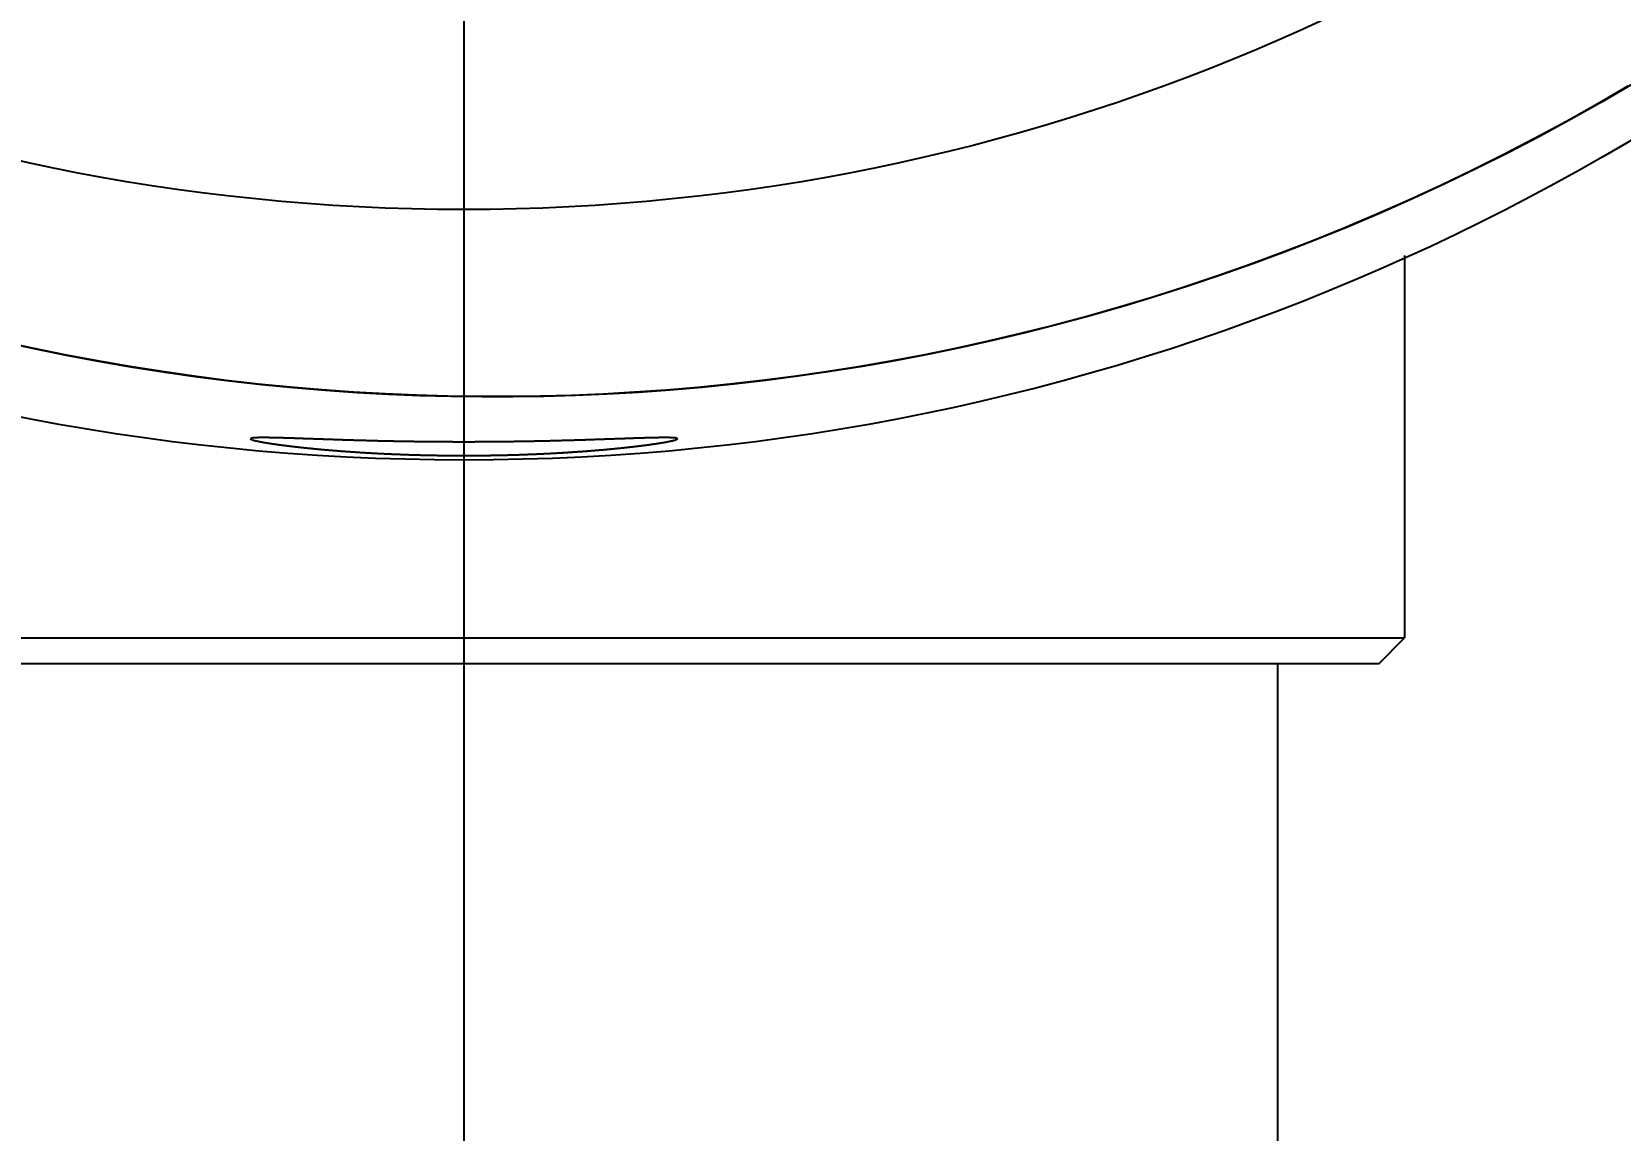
# Model space of a CAD drawing. Header units: millimetres. Extents: x 0 to 5600, y -67 to 2530.
# Drawn here: x 4137.49 to 4169.56, y 1518.8 to 1540.97 of the extents above; entities that cross this region are included whole.
import ezdxf
from ezdxf.lldxf.tags import DXFTag

# ---------------------------------------------------------------- set-up
doc = ezdxf.new("R2010")
doc.units = ezdxf.units.MM
for name, color, linetype in [('내부선 및 부속', 4, 'Continuous'), ('중심선', 1, 'DASHED'), ('치수선', 7, 'Continuous')]:
    doc.layers.add(name, color=color, linetype=linetype)
doc.styles.add('____', font='')
doc.styles.get('____').set_extended_font_data('굴림')
tags = doc.linetypes.add('DASHED', pattern=[25.72, 12.86, -12.86]).pattern_tags.tags
tags[6:7] = [DXFTag(74, 4), DXFTag(75, 0), DXFTag(340, '0'), DXFTag(46, 0.0), DXFTag(50, 0.0), DXFTag(44, 0.0), DXFTag(45, 0.0)]
tags[4:5] = [DXFTag(74, 4), DXFTag(75, 0), DXFTag(340, '0'), DXFTag(46, 0.0), DXFTag(50, 0.0), DXFTag(44, 0.0), DXFTag(45, 0.0)]
doc.dimstyles.new('MSADIM', dxfattribs={"dimtxt": 33, "dimasz": 17, "dimexe": 10, "dimexo": 7.5, "dimgap": 10, "dimtad": 0, "dimtih": 1, "dimtoh": 1, "dimdec": 0, "dimzin": 1, "dimdsep": 46, "dimtxsty": '____', "dimcen": 11.25, "dimadec": 0, "dimazin": 0, "dimtfac": 1, "dimtdec": 0, "dimtix": 1, "dimtmove": 0, "dimatfit": 3, "dimfxl": 1, "dimtolj": 1, "dimtzin": 1, "dimarcsym": 0})

# ---------------------------------------------------------------- blocks, each defined once
blk = doc.blocks.new('*D6')
at = {"layer": '치수선', "color": 0, "linetype": 'Continuous', "lineweight": -2, "transparency": 16777216}
for p, q in [((4756.213, 1571.022), (4756.213, 1227.915)), ((4056.213, 1376.022), (4056.213, 1227.915)), ((4073.213, 1237.915), (4369.083, 1237.915)), ((4739.213, 1237.915), (4443.344, 1237.915))]:
    blk.add_line(p, q, dxfattribs=at)
at = {"layer": '치수선', "color": 0, "linetype": 'Continuous', "transparency": 16777216}
for points in [[(4073.213, 1240.748), (4073.213, 1235.081), (4056.213, 1237.915)], [(4739.213, 1240.748), (4739.213, 1235.081), (4756.213, 1237.915)]]:
    blk.add_solid(points, dxfattribs=at)
at = {"layer": '치수선', "color": 0, "linetype": 'Continuous', "transparency": 16777216, "insert": (4406.213, 1237.915), "char_height": 25, "attachment_point": 5, "style": '____'}
blk.add_mtext('\\A1;700', dxfattribs=at)

msp = doc.modelspace()

# ---------------------------------------------------------------- linework, layer by layer
at = {"layer": '내부선 및 부속', "linetype": 'Continuous'}
for p, q in [((4165.205, 1536.454), (4165.205, 1528.735)), ((4127.222, 1528.735), (4165.205, 1528.735)), ((4164.691, 1528.221), (4165.205, 1528.735)), ((4127.736, 1528.221), (4164.691, 1528.221)), ((4162.638, 1528.221), (4162.638, 1507.797))]:
    msp.add_line(p, q, dxfattribs=at)
at = {"layer": '내부선 및 부속', "linetype": 'Continuous', "flags": 128}
for points in [[(4169.715, 1539.873), (4169.095, 1539.512), (4168.471, 1539.162), (4167.842, 1538.823), (4167.21, 1538.495), (4166.574, 1538.178), (4165.935, 1537.871), (4165.293, 1537.576), (4164.648, 1537.291), (4164, 1537.017), (4163.351, 1536.755), (4162.7, 1536.503), (4162.047, 1536.262), (4161.392, 1536.032), (4160.737, 1535.813), (4160.08, 1535.605), (4159.423, 1535.408), (4158.766, 1535.221), (4158.109, 1535.046), (4157.451, 1534.88), (4156.794, 1534.726), (4156.138, 1534.582), (4155.483, 1534.448), (4154.828, 1534.325), (4154.175, 1534.211), (4153.523, 1534.108), (4152.873, 1534.015), (4152.225, 1533.932), (4151.579, 1533.859), (4150.935, 1533.795), (4150.294, 1533.741), (4149.656, 1533.696), (4149.02, 1533.66), (4148.387, 1533.634), (4147.758, 1533.617), (4147.132, 1533.608), (4146.508, 1533.608), (4145.882, 1533.617), (4145.252, 1533.635), (4144.62, 1533.662), (4143.984, 1533.698), (4143.345, 1533.743), (4142.704, 1533.797), (4142.06, 1533.861), (4141.414, 1533.935), (4140.766, 1534.019), (4140.116, 1534.112), (4139.464, 1534.215), (4138.811, 1534.329), (4138.156, 1534.453), (4137.501, 1534.587), (4136.844, 1534.731)], [(4169.816, 1539.924), (4169.196, 1539.561), (4168.571, 1539.209), (4167.942, 1538.868), (4167.309, 1538.538), (4166.673, 1538.219), (4166.034, 1537.91), (4165.391, 1537.612), (4164.746, 1537.326), (4164.098, 1537.05), (4163.448, 1536.786), (4162.796, 1536.532), (4162.143, 1536.289), (4161.488, 1536.058), (4160.831, 1535.837), (4160.174, 1535.627), (4159.517, 1535.428), (4158.858, 1535.24), (4158.2, 1535.062), (4157.542, 1534.895), (4156.884, 1534.739), (4156.227, 1534.593), (4155.57, 1534.458), (4154.915, 1534.333), (4154.261, 1534.218), (4153.608, 1534.114), (4152.957, 1534.02), (4152.308, 1533.935), (4151.66, 1533.86), (4151.016, 1533.795), (4150.373, 1533.74), (4149.734, 1533.694), (4149.097, 1533.657), (4148.463, 1533.63), (4147.832, 1533.611), (4147.205, 1533.602), (4146.58, 1533.601), (4145.954, 1533.609), (4145.324, 1533.625), (4144.691, 1533.651), (4144.054, 1533.686), (4143.415, 1533.73), (4142.773, 1533.784), (4142.129, 1533.847), (4141.482, 1533.92), (4140.833, 1534.002), (4140.183, 1534.095), (4139.53, 1534.197), (4138.876, 1534.31), (4138.221, 1534.433), (4137.565, 1534.566), (4136.908, 1534.71)], [(4146.213, 1532.691), (4146.205, 1532.691), (4146.196, 1532.691), (4146.188, 1532.691), (4146.179, 1532.691), (4146.171, 1532.691), (4146.162, 1532.691), (4146.154, 1532.691), (4146.145, 1532.691), (4146.137, 1532.691), (4146.129, 1532.691), (4146.12, 1532.691), (4146.112, 1532.691), (4146.103, 1532.691), (4146.095, 1532.691), (4146.086, 1532.691), (4146.078, 1532.691), (4146.069, 1532.691), (4146.061, 1532.691), (4146.053, 1532.691), (4146.044, 1532.691), (4146.036, 1532.691), (4146.027, 1532.691), (4146.019, 1532.691), (4146.01, 1532.691), (4146.002, 1532.691), (4145.993, 1532.691), (4145.985, 1532.692), (4145.977, 1532.692), (4145.968, 1532.692), (4145.96, 1532.692), (4145.951, 1532.692), (4145.943, 1532.692), (4145.934, 1532.692), (4145.926, 1532.692), (4145.917, 1532.692), (4145.909, 1532.692), (4145.9, 1532.692), (4145.892, 1532.692), (4145.884, 1532.692), (4145.875, 1532.692), (4145.867, 1532.692), (4145.858, 1532.692), (4145.85, 1532.692), (4145.841, 1532.692), (4145.833, 1532.692), (4145.824, 1532.692), (4145.816, 1532.692), (4145.808, 1532.692), (4145.799, 1532.692), (4145.791, 1532.692), (4145.782, 1532.692), (4145.774, 1532.693), (4145.765, 1532.693), (4145.757, 1532.693), (4145.748, 1532.693), (4145.74, 1532.693), (4145.732, 1532.693), (4145.723, 1532.693), (4145.715, 1532.693), (4145.706, 1532.693), (4145.698, 1532.693), (4145.689, 1532.693), (4145.681, 1532.693), (4145.672, 1532.693), (4145.664, 1532.693), (4145.655, 1532.693), (4145.647, 1532.693), (4145.639, 1532.694), (4145.63, 1532.694), (4145.622, 1532.694), (4145.613, 1532.694), (4145.605, 1532.694), (4145.596, 1532.694), (4145.588, 1532.694), (4145.579, 1532.694), (4145.571, 1532.694), (4145.563, 1532.694), (4145.554, 1532.694), (4145.546, 1532.694), (4145.537, 1532.694), (4145.529, 1532.695), (4145.52, 1532.695), (4145.512, 1532.695), (4145.503, 1532.695), (4145.495, 1532.695), (4145.487, 1532.695), (4145.478, 1532.695), (4145.47, 1532.695), (4145.461, 1532.695), (4145.453, 1532.695), (4145.444, 1532.695), (4145.436, 1532.695), (4145.427, 1532.696), (4145.419, 1532.696), (4145.411, 1532.696), (4145.402, 1532.696), (4145.394, 1532.696), (4145.385, 1532.696), (4145.377, 1532.696), (4145.368, 1532.696), (4145.368, 1532.696), (4145.36, 1532.696), (4145.351, 1532.696), (4145.343, 1532.697), (4145.334, 1532.697), (4145.326, 1532.697), (4145.318, 1532.697), (4145.309, 1532.697), (4145.301, 1532.697), (4145.292, 1532.697), (4145.284, 1532.697), (4145.275, 1532.697), (4145.267, 1532.698), (4145.258, 1532.698), (4145.25, 1532.698), (4145.242, 1532.698), (4145.233, 1532.698), (4145.225, 1532.698), (4145.216, 1532.698), (4145.208, 1532.698), (4145.199, 1532.699), (4145.191, 1532.699), (4145.182, 1532.699), (4145.174, 1532.699), (4145.166, 1532.699), (4145.157, 1532.699), (4145.149, 1532.699), (4145.14, 1532.699), (4145.132, 1532.7), (4145.123, 1532.7), (4145.115, 1532.7), (4145.106, 1532.7), (4145.098, 1532.7), (4145.09, 1532.7), (4145.081, 1532.7), (4145.073, 1532.7), (4145.064, 1532.701), (4145.056, 1532.701), (4145.047, 1532.701), (4145.039, 1532.701), (4145.03, 1532.701), (4145.022, 1532.701), (4145.013, 1532.701), (4145.005, 1532.702), (4144.997, 1532.702), (4144.988, 1532.702), (4144.98, 1532.702), (4144.971, 1532.702), (4144.963, 1532.702), (4144.954, 1532.702), (4144.946, 1532.703), (4144.937, 1532.703), (4144.929, 1532.703), (4144.921, 1532.703), (4144.912, 1532.703), (4144.904, 1532.703), (4144.895, 1532.704), (4144.887, 1532.704), (4144.878, 1532.704), (4144.87, 1532.704), (4144.861, 1532.704), (4144.853, 1532.704), (4144.845, 1532.705), (4144.836, 1532.705), (4144.828, 1532.705), (4144.819, 1532.705), (4144.811, 1532.705), (4144.802, 1532.705), (4144.794, 1532.706), (4144.785, 1532.706), (4144.777, 1532.706), (4144.769, 1532.706), (4144.76, 1532.706), (4144.752, 1532.706), (4144.743, 1532.707), (4144.735, 1532.707), (4144.726, 1532.707), (4144.718, 1532.707), (4144.709, 1532.707), (4144.701, 1532.707), (4144.693, 1532.708), (4144.684, 1532.708), (4144.676, 1532.708), (4144.667, 1532.708), (4144.659, 1532.708), (4144.65, 1532.709), (4144.642, 1532.709), (4144.633, 1532.709), (4144.625, 1532.709), (4144.617, 1532.709), (4144.608, 1532.709), (4144.6, 1532.71), (4144.591, 1532.71), (4144.583, 1532.71), (4144.574, 1532.71), (4144.566, 1532.71), (4144.557, 1532.711), (4144.549, 1532.711), (4144.54, 1532.711), (4144.532, 1532.711), (4144.524, 1532.711), (4144.524, 1532.711), (4144.515, 1532.712), (4144.507, 1532.712), (4144.498, 1532.712), (4144.49, 1532.712), (4144.481, 1532.712), (4144.473, 1532.713), (4144.464, 1532.713), (4144.456, 1532.713), (4144.448, 1532.713), (4144.439, 1532.713), (4144.431, 1532.714), (4144.422, 1532.714), (4144.414, 1532.714), (4144.405, 1532.714), (4144.397, 1532.714), (4144.388, 1532.715), (4144.38, 1532.715), (4144.372, 1532.715), (4144.363, 1532.715), (4144.355, 1532.715), (4144.346, 1532.716), (4144.338, 1532.716), (4144.329, 1532.716), (4144.321, 1532.716), (4144.312, 1532.717), (4144.304, 1532.717), (4144.296, 1532.717), (4144.287, 1532.717), (4144.279, 1532.717), (4144.27, 1532.718), (4144.262, 1532.718), (4144.253, 1532.718), (4144.245, 1532.718), (4144.236, 1532.719), (4144.228, 1532.719), (4144.22, 1532.719), (4144.211, 1532.719), (4144.203, 1532.719), (4144.194, 1532.72), (4144.186, 1532.72), (4144.177, 1532.72), (4144.169, 1532.72), (4144.16, 1532.721), (4144.152, 1532.721), (4144.144, 1532.721), (4144.135, 1532.721), (4144.127, 1532.722), (4144.118, 1532.722), (4144.11, 1532.722), (4144.101, 1532.722), (4144.093, 1532.723), (4144.084, 1532.723), (4144.076, 1532.723), (4144.068, 1532.723), (4144.059, 1532.724), (4144.051, 1532.724), (4144.042, 1532.724), (4144.034, 1532.724), (4144.025, 1532.724), (4144.017, 1532.725), (4144.008, 1532.725), (4144, 1532.725), (4143.992, 1532.725), (4143.983, 1532.726), (4143.975, 1532.726), (4143.966, 1532.726), (4143.958, 1532.726), (4143.949, 1532.727), (4143.941, 1532.727), (4143.932, 1532.727), (4143.924, 1532.727), (4143.916, 1532.728), (4143.907, 1532.728), (4143.899, 1532.728), (4143.89, 1532.729), (4143.882, 1532.729), (4143.873, 1532.729), (4143.865, 1532.729), (4143.856, 1532.73), (4143.848, 1532.73), (4143.84, 1532.73), (4143.831, 1532.73), (4143.823, 1532.731), (4143.814, 1532.731), (4143.806, 1532.731), (4143.797, 1532.731), (4143.789, 1532.732), (4143.78, 1532.732), (4143.772, 1532.732), (4143.764, 1532.732), (4143.755, 1532.733), (4143.747, 1532.733), (4143.738, 1532.733), (4143.73, 1532.734), (4143.721, 1532.734), (4143.713, 1532.734), (4143.704, 1532.734), (4143.696, 1532.735), (4143.688, 1532.735), (4143.679, 1532.735), (4143.679, 1532.735), (4143.671, 1532.735), (4143.662, 1532.736), (4143.654, 1532.736), (4143.645, 1532.736), (4143.637, 1532.737), (4143.628, 1532.737), (4143.62, 1532.737), (4143.612, 1532.737), (4143.603, 1532.738), (4143.595, 1532.738), (4143.586, 1532.738), (4143.578, 1532.738), (4143.569, 1532.739), (4143.561, 1532.739), (4143.552, 1532.739), (4143.544, 1532.74), (4143.536, 1532.74), (4143.527, 1532.74), (4143.519, 1532.74), (4143.51, 1532.741), (4143.502, 1532.741), (4143.493, 1532.741), (4143.485, 1532.742), (4143.476, 1532.742), (4143.468, 1532.742), (4143.46, 1532.742), (4143.451, 1532.743), (4143.443, 1532.743), (4143.434, 1532.743), (4143.426, 1532.744), (4143.417, 1532.744), (4143.409, 1532.744), (4143.4, 1532.744), (4143.392, 1532.745), (4143.384, 1532.745), (4143.375, 1532.745), (4143.367, 1532.746), (4143.358, 1532.746), (4143.35, 1532.746), (4143.341, 1532.746), (4143.333, 1532.747), (4143.325, 1532.747), (4143.316, 1532.747), (4143.308, 1532.748), (4143.299, 1532.748), (4143.291, 1532.748), (4143.282, 1532.749), (4143.274, 1532.749), (4143.265, 1532.749), (4143.257, 1532.749), (4143.249, 1532.75), (4143.24, 1532.75), (4143.232, 1532.75), (4143.223, 1532.751), (4143.215, 1532.751), (4143.206, 1532.751), (4143.198, 1532.751), (4143.189, 1532.752), (4143.181, 1532.752), (4143.173, 1532.752), (4143.164, 1532.753), (4143.156, 1532.753), (4143.147, 1532.753), (4143.139, 1532.753), (4143.13, 1532.754), (4143.122, 1532.754), (4143.113, 1532.754), (4143.105, 1532.755), (4143.097, 1532.755), (4143.088, 1532.755), (4143.08, 1532.756), (4143.071, 1532.756), (4143.063, 1532.756), (4143.054, 1532.756), (4143.046, 1532.757), (4143.037, 1532.757), (4143.029, 1532.757), (4143.021, 1532.758), (4143.012, 1532.758), (4143.004, 1532.758), (4142.995, 1532.758), (4142.987, 1532.759), (4142.978, 1532.759), (4142.97, 1532.759), (4142.961, 1532.76), (4142.953, 1532.76), (4142.945, 1532.76), (4142.936, 1532.761), (4142.928, 1532.761), (4142.919, 1532.761), (4142.911, 1532.761), (4142.902, 1532.762), (4142.894, 1532.762), (4142.885, 1532.762), (4142.877, 1532.763), (4142.869, 1532.763), (4142.86, 1532.763), (4142.852, 1532.763), (4142.843, 1532.764), (4142.835, 1532.764), (4142.835, 1532.764), (4142.826, 1532.764), (4142.818, 1532.765), (4142.809, 1532.765), (4142.801, 1532.765), (4142.793, 1532.765), (4142.784, 1532.766), (4142.776, 1532.766), (4142.767, 1532.766), (4142.759, 1532.767), (4142.75, 1532.767), (4142.742, 1532.767), (4142.733, 1532.767), (4142.725, 1532.768), (4142.717, 1532.768), (4142.708, 1532.768), (4142.7, 1532.768), (4142.691, 1532.769), (4142.683, 1532.769), (4142.674, 1532.769), (4142.666, 1532.77), (4142.657, 1532.77), (4142.649, 1532.77), (4142.641, 1532.77), (4142.632, 1532.771), (4142.624, 1532.771), (4142.615, 1532.771), (4142.607, 1532.771), (4142.598, 1532.772), (4142.59, 1532.772), (4142.581, 1532.772), (4142.573, 1532.772), (4142.565, 1532.773), (4142.556, 1532.773), (4142.548, 1532.773), (4142.539, 1532.773), (4142.531, 1532.774), (4142.522, 1532.774), (4142.514, 1532.774), (4142.505, 1532.774), (4142.497, 1532.775), (4142.489, 1532.775), (4142.48, 1532.775), (4142.472, 1532.775), (4142.463, 1532.775), (4142.455, 1532.776), (4142.446, 1532.776), (4142.438, 1532.776), (4142.429, 1532.776), (4142.421, 1532.777), (4142.413, 1532.777), (4142.404, 1532.777), (4142.396, 1532.777), (4142.387, 1532.777), (4142.379, 1532.778), (4142.37, 1532.778), (4142.362, 1532.778), (4142.353, 1532.778), (4142.345, 1532.778), (4142.337, 1532.778), (4142.328, 1532.779), (4142.32, 1532.779), (4142.311, 1532.779), (4142.303, 1532.779), (4142.294, 1532.779), (4142.286, 1532.779), (4142.277, 1532.779), (4142.269, 1532.78), (4142.261, 1532.78), (4142.252, 1532.78), (4142.244, 1532.78), (4142.235, 1532.78), (4142.227, 1532.78), (4142.218, 1532.78), (4142.21, 1532.78), (4142.201, 1532.78), (4142.193, 1532.78), (4142.184, 1532.78), (4142.176, 1532.78), (4142.168, 1532.78), (4142.159, 1532.78), (4142.151, 1532.78), (4142.142, 1532.78), (4142.134, 1532.78), (4142.125, 1532.78), (4142.117, 1532.78), (4142.108, 1532.78), (4142.1, 1532.78), (4142.092, 1532.78), (4142.083, 1532.78), (4142.075, 1532.78), (4142.066, 1532.78), (4142.058, 1532.78), (4142.049, 1532.779), (4142.041, 1532.779), (4142.033, 1532.779), (4142.024, 1532.779), (4142.016, 1532.778), (4142.007, 1532.778), (4141.999, 1532.777), (4141.99, 1532.777), (4141.99, 1532.777), (4141.982, 1532.776), (4141.973, 1532.775), (4141.965, 1532.775), (4141.956, 1532.774), (4141.948, 1532.773), (4141.94, 1532.772), (4141.931, 1532.77), (4141.923, 1532.769), (4141.915, 1532.767), (4141.907, 1532.764), (4141.902, 1532.757), (4141.902, 1532.757)], [(4150.525, 1532.757), (4150.519, 1532.764), (4150.511, 1532.767), (4150.503, 1532.769), (4150.495, 1532.77), (4150.487, 1532.772), (4150.478, 1532.773), (4150.47, 1532.774), (4150.461, 1532.775), (4150.453, 1532.775), (4150.444, 1532.776), (4150.436, 1532.777), (4150.427, 1532.777), (4150.419, 1532.778), (4150.41, 1532.778), (4150.402, 1532.779), (4150.394, 1532.779), (4150.385, 1532.779), (4150.377, 1532.779), (4150.368, 1532.78), (4150.36, 1532.78), (4150.351, 1532.78), (4150.343, 1532.78), (4150.335, 1532.78), (4150.326, 1532.78), (4150.318, 1532.78), (4150.309, 1532.78), (4150.301, 1532.78), (4150.292, 1532.78), (4150.284, 1532.78), (4150.276, 1532.78), (4150.267, 1532.78), (4150.259, 1532.78), (4150.25, 1532.78), (4150.242, 1532.78), (4150.233, 1532.78), (4150.225, 1532.78), (4150.216, 1532.78), (4150.208, 1532.78), (4150.199, 1532.78), (4150.191, 1532.78), (4150.182, 1532.78), (4150.174, 1532.78), (4150.166, 1532.78), (4150.157, 1532.78), (4150.149, 1532.779), (4150.14, 1532.779), (4150.132, 1532.779), (4150.123, 1532.779), (4150.115, 1532.779), (4150.106, 1532.779), (4150.098, 1532.779), (4150.09, 1532.778), (4150.081, 1532.778), (4150.073, 1532.778), (4150.064, 1532.778), (4150.056, 1532.778), (4150.047, 1532.778), (4150.039, 1532.777), (4150.03, 1532.777), (4150.022, 1532.777), (4150.014, 1532.777), (4150.005, 1532.777), (4149.997, 1532.776), (4149.988, 1532.776), (4149.98, 1532.776), (4149.971, 1532.776), (4149.963, 1532.775), (4149.954, 1532.775), (4149.946, 1532.775), (4149.938, 1532.775), (4149.929, 1532.775), (4149.921, 1532.774), (4149.912, 1532.774), (4149.904, 1532.774), (4149.895, 1532.774), (4149.887, 1532.773), (4149.878, 1532.773), (4149.87, 1532.773), (4149.862, 1532.773), (4149.853, 1532.772), (4149.845, 1532.772), (4149.836, 1532.772), (4149.828, 1532.772), (4149.819, 1532.771), (4149.811, 1532.771), (4149.802, 1532.771), (4149.794, 1532.771), (4149.786, 1532.77), (4149.777, 1532.77), (4149.769, 1532.77), (4149.76, 1532.77), (4149.752, 1532.769), (4149.743, 1532.769), (4149.735, 1532.769), (4149.726, 1532.768), (4149.718, 1532.768), (4149.71, 1532.768), (4149.701, 1532.768), (4149.693, 1532.767), (4149.684, 1532.767), (4149.684, 1532.767), (4149.676, 1532.767), (4149.667, 1532.767), (4149.659, 1532.766), (4149.65, 1532.766), (4149.642, 1532.766), (4149.634, 1532.765), (4149.625, 1532.765), (4149.617, 1532.765), (4149.608, 1532.765), (4149.6, 1532.764), (4149.591, 1532.764), (4149.583, 1532.764), (4149.574, 1532.763), (4149.566, 1532.763), (4149.558, 1532.763), (4149.549, 1532.763), (4149.541, 1532.762), (4149.532, 1532.762), (4149.524, 1532.762), (4149.515, 1532.761), (4149.507, 1532.761), (4149.498, 1532.761), (4149.49, 1532.761), (4149.482, 1532.76), (4149.473, 1532.76), (4149.465, 1532.76), (4149.456, 1532.759), (4149.448, 1532.759), (4149.439, 1532.759), (4149.431, 1532.758), (4149.422, 1532.758), (4149.414, 1532.758), (4149.406, 1532.758), (4149.397, 1532.757), (4149.389, 1532.757), (4149.38, 1532.757), (4149.372, 1532.756), (4149.363, 1532.756), (4149.355, 1532.756), (4149.347, 1532.756), (4149.338, 1532.755), (4149.33, 1532.755), (4149.321, 1532.755), (4149.313, 1532.754), (4149.304, 1532.754), (4149.296, 1532.754), (4149.287, 1532.753), (4149.279, 1532.753), (4149.271, 1532.753), (4149.262, 1532.753), (4149.254, 1532.752), (4149.245, 1532.752), (4149.237, 1532.752), (4149.228, 1532.751), (4149.22, 1532.751), (4149.211, 1532.751), (4149.203, 1532.751), (4149.195, 1532.75), (4149.186, 1532.75), (4149.178, 1532.75), (4149.169, 1532.749), (4149.161, 1532.749), (4149.152, 1532.749), (4149.144, 1532.749), (4149.135, 1532.748), (4149.127, 1532.748), (4149.119, 1532.748), (4149.11, 1532.747), (4149.102, 1532.747), (4149.093, 1532.747), (4149.085, 1532.746), (4149.076, 1532.746), (4149.068, 1532.746), (4149.059, 1532.746), (4149.051, 1532.745), (4149.043, 1532.745), (4149.034, 1532.745), (4149.026, 1532.744), (4149.017, 1532.744), (4149.009, 1532.744), (4149, 1532.744), (4148.992, 1532.743), (4148.983, 1532.743), (4148.975, 1532.743), (4148.967, 1532.742), (4148.958, 1532.742), (4148.95, 1532.742), (4148.941, 1532.742), (4148.933, 1532.741), (4148.924, 1532.741), (4148.916, 1532.741), (4148.907, 1532.74), (4148.899, 1532.74), (4148.891, 1532.74), (4148.882, 1532.74), (4148.874, 1532.739), (4148.865, 1532.739), (4148.857, 1532.739), (4148.848, 1532.738), (4148.84, 1532.738), (4148.84, 1532.738), (4148.831, 1532.738), (4148.823, 1532.738), (4148.815, 1532.737), (4148.806, 1532.737), (4148.798, 1532.737), (4148.789, 1532.737), (4148.781, 1532.736), (4148.772, 1532.736), (4148.764, 1532.736), (4148.755, 1532.735), (4148.747, 1532.735), (4148.739, 1532.735), (4148.73, 1532.735), (4148.722, 1532.734), (4148.713, 1532.734), (4148.705, 1532.734), (4148.696, 1532.734), (4148.688, 1532.733), (4148.679, 1532.733), (4148.671, 1532.733), (4148.663, 1532.732), (4148.654, 1532.732), (4148.646, 1532.732), (4148.637, 1532.732), (4148.629, 1532.731), (4148.62, 1532.731), (4148.612, 1532.731), (4148.603, 1532.731), (4148.595, 1532.73), (4148.587, 1532.73), (4148.578, 1532.73), (4148.57, 1532.73), (4148.561, 1532.729), (4148.553, 1532.729), (4148.544, 1532.729), (4148.536, 1532.729), (4148.527, 1532.728), (4148.519, 1532.728), (4148.511, 1532.728), (4148.502, 1532.727), (4148.494, 1532.727), (4148.485, 1532.727), (4148.477, 1532.727), (4148.468, 1532.726), (4148.46, 1532.726), (4148.451, 1532.726), (4148.443, 1532.726), (4148.435, 1532.725), (4148.426, 1532.725), (4148.418, 1532.725), (4148.409, 1532.725), (4148.401, 1532.724), (4148.392, 1532.724), (4148.384, 1532.724), (4148.375, 1532.724), (4148.367, 1532.724), (4148.359, 1532.723), (4148.35, 1532.723), (4148.342, 1532.723), (4148.333, 1532.723), (4148.325, 1532.722), (4148.316, 1532.722), (4148.308, 1532.722), (4148.299, 1532.722), (4148.291, 1532.721), (4148.283, 1532.721), (4148.274, 1532.721), (4148.266, 1532.721), (4148.257, 1532.72), (4148.249, 1532.72), (4148.24, 1532.72), (4148.232, 1532.72), (4148.223, 1532.719), (4148.215, 1532.719), (4148.207, 1532.719), (4148.198, 1532.719), (4148.19, 1532.719), (4148.181, 1532.718), (4148.173, 1532.718), (4148.164, 1532.718), (4148.156, 1532.718), (4148.147, 1532.717), (4148.139, 1532.717), (4148.131, 1532.717), (4148.122, 1532.717), (4148.114, 1532.717), (4148.105, 1532.716), (4148.097, 1532.716), (4148.088, 1532.716), (4148.08, 1532.716), (4148.071, 1532.715), (4148.063, 1532.715), (4148.055, 1532.715), (4148.046, 1532.715), (4148.038, 1532.715), (4148.029, 1532.714), (4148.021, 1532.714), (4148.012, 1532.714), (4148.004, 1532.714), (4147.995, 1532.714), (4147.995, 1532.714), (4147.987, 1532.713), (4147.979, 1532.713), (4147.97, 1532.713), (4147.962, 1532.713), (4147.953, 1532.713), (4147.945, 1532.712), (4147.936, 1532.712), (4147.928, 1532.712), (4147.919, 1532.712), (4147.911, 1532.712), (4147.903, 1532.711), (4147.894, 1532.711), (4147.886, 1532.711), (4147.877, 1532.711), (4147.869, 1532.711), (4147.86, 1532.71), (4147.852, 1532.71), (4147.843, 1532.71), (4147.835, 1532.71), (4147.827, 1532.71), (4147.818, 1532.709), (4147.81, 1532.709), (4147.801, 1532.709), (4147.793, 1532.709), (4147.784, 1532.709), (4147.776, 1532.709), (4147.767, 1532.708), (4147.759, 1532.708), (4147.751, 1532.708), (4147.742, 1532.708), (4147.734, 1532.708), (4147.725, 1532.707), (4147.717, 1532.707), (4147.708, 1532.707), (4147.7, 1532.707), (4147.691, 1532.707), (4147.683, 1532.707), (4147.675, 1532.706), (4147.666, 1532.706), (4147.658, 1532.706), (4147.649, 1532.706), (4147.641, 1532.706), (4147.632, 1532.706), (4147.624, 1532.705), (4147.615, 1532.705), (4147.607, 1532.705), (4147.598, 1532.705), (4147.59, 1532.705), (4147.582, 1532.705), (4147.573, 1532.704), (4147.565, 1532.704), (4147.556, 1532.704), (4147.548, 1532.704), (4147.539, 1532.704), (4147.531, 1532.704), (4147.522, 1532.703), (4147.514, 1532.703), (4147.506, 1532.703), (4147.497, 1532.703), (4147.489, 1532.703), (4147.48, 1532.703), (4147.472, 1532.702), (4147.463, 1532.702), (4147.455, 1532.702), (4147.446, 1532.702), (4147.438, 1532.702), (4147.43, 1532.702), (4147.421, 1532.702), (4147.413, 1532.701), (4147.404, 1532.701), (4147.396, 1532.701), (4147.387, 1532.701), (4147.379, 1532.701), (4147.37, 1532.701), (4147.362, 1532.701), (4147.354, 1532.7), (4147.345, 1532.7), (4147.337, 1532.7), (4147.328, 1532.7), (4147.32, 1532.7), (4147.311, 1532.7), (4147.303, 1532.7), (4147.294, 1532.7), (4147.286, 1532.699), (4147.278, 1532.699), (4147.269, 1532.699), (4147.261, 1532.699), (4147.252, 1532.699), (4147.244, 1532.699), (4147.235, 1532.699), (4147.227, 1532.699), (4147.218, 1532.698), (4147.21, 1532.698), (4147.201, 1532.698), (4147.193, 1532.698), (4147.185, 1532.698), (4147.176, 1532.698), (4147.168, 1532.698), (4147.159, 1532.698), (4147.151, 1532.697), (4147.151, 1532.697), (4147.142, 1532.697), (4147.134, 1532.697), (4147.125, 1532.697), (4147.117, 1532.697), (4147.109, 1532.697), (4147.1, 1532.697), (4147.092, 1532.697), (4147.083, 1532.697), (4147.075, 1532.696), (4147.066, 1532.696), (4147.058, 1532.696), (4147.049, 1532.696), (4147.041, 1532.696), (4147.033, 1532.696), (4147.024, 1532.696), (4147.016, 1532.696), (4147.007, 1532.696), (4146.999, 1532.696), (4146.99, 1532.695), (4146.982, 1532.695), (4146.973, 1532.695), (4146.965, 1532.695), (4146.956, 1532.695), (4146.948, 1532.695), (4146.94, 1532.695), (4146.931, 1532.695), (4146.923, 1532.695), (4146.914, 1532.695), (4146.906, 1532.695), (4146.897, 1532.695), (4146.889, 1532.694), (4146.88, 1532.694), (4146.872, 1532.694), (4146.864, 1532.694), (4146.855, 1532.694), (4146.847, 1532.694), (4146.838, 1532.694), (4146.83, 1532.694), (4146.821, 1532.694), (4146.813, 1532.694), (4146.804, 1532.694), (4146.796, 1532.694), (4146.788, 1532.694), (4146.779, 1532.693), (4146.771, 1532.693), (4146.762, 1532.693), (4146.754, 1532.693), (4146.745, 1532.693), (4146.737, 1532.693), (4146.728, 1532.693), (4146.72, 1532.693), (4146.712, 1532.693), (4146.703, 1532.693), (4146.695, 1532.693), (4146.686, 1532.693), (4146.678, 1532.693), (4146.669, 1532.693), (4146.661, 1532.693), (4146.652, 1532.693), (4146.644, 1532.692), (4146.635, 1532.692), (4146.627, 1532.692), (4146.619, 1532.692), (4146.61, 1532.692), (4146.602, 1532.692), (4146.593, 1532.692), (4146.585, 1532.692), (4146.576, 1532.692), (4146.568, 1532.692), (4146.559, 1532.692), (4146.551, 1532.692), (4146.543, 1532.692), (4146.534, 1532.692), (4146.526, 1532.692), (4146.517, 1532.692), (4146.509, 1532.692), (4146.5, 1532.692), (4146.492, 1532.692), (4146.483, 1532.692), (4146.475, 1532.692), (4146.467, 1532.692), (4146.458, 1532.692), (4146.45, 1532.692), (4146.441, 1532.692), (4146.433, 1532.691), (4146.424, 1532.691), (4146.416, 1532.691), (4146.407, 1532.691), (4146.399, 1532.691), (4146.39, 1532.691), (4146.382, 1532.691), (4146.374, 1532.691), (4146.365, 1532.691), (4146.357, 1532.691), (4146.348, 1532.691), (4146.34, 1532.691), (4146.331, 1532.691), (4146.323, 1532.691), (4146.314, 1532.691), (4146.306, 1532.691), (4146.306, 1532.691), (4146.298, 1532.691), (4146.289, 1532.691), (4146.281, 1532.691), (4146.272, 1532.691), (4146.264, 1532.691), (4146.255, 1532.691), (4146.247, 1532.691), (4146.238, 1532.691), (4146.23, 1532.691), (4146.222, 1532.691), (4146.213, 1532.691), (4146.213, 1532.691)], [(4141.902, 1532.757), (4141.906, 1532.75), (4141.914, 1532.746), (4141.921, 1532.742), (4141.929, 1532.739), (4141.937, 1532.737), (4141.945, 1532.734), (4141.953, 1532.731), (4141.961, 1532.729), (4141.97, 1532.727), (4141.978, 1532.725), (4141.986, 1532.722), (4141.995, 1532.72), (4142.003, 1532.718), (4142.011, 1532.716), (4142.02, 1532.715), (4142.028, 1532.713), (4142.036, 1532.711), (4142.044, 1532.709), (4142.053, 1532.707), (4142.061, 1532.706), (4142.069, 1532.704), (4142.077, 1532.702), (4142.086, 1532.701), (4142.094, 1532.699), (4142.102, 1532.698), (4142.111, 1532.696), (4142.119, 1532.694), (4142.127, 1532.693), (4142.136, 1532.691), (4142.144, 1532.69), (4142.152, 1532.688), (4142.161, 1532.687), (4142.169, 1532.685), (4142.178, 1532.684), (4142.186, 1532.683), (4142.194, 1532.681), (4142.203, 1532.68), (4142.211, 1532.678), (4142.219, 1532.677), (4142.228, 1532.676), (4142.236, 1532.674), (4142.245, 1532.673), (4142.253, 1532.671), (4142.261, 1532.67), (4142.27, 1532.669), (4142.278, 1532.667), (4142.287, 1532.666), (4142.295, 1532.665), (4142.303, 1532.664), (4142.312, 1532.662), (4142.32, 1532.661), (4142.328, 1532.66), (4142.337, 1532.658), (4142.345, 1532.657), (4142.354, 1532.656), (4142.362, 1532.655), (4142.37, 1532.653), (4142.379, 1532.652), (4142.387, 1532.651), (4142.396, 1532.65), (4142.404, 1532.649), (4142.412, 1532.647), (4142.421, 1532.646), (4142.429, 1532.645), (4142.438, 1532.644), (4142.446, 1532.643), (4142.454, 1532.642), (4142.463, 1532.64), (4142.471, 1532.639), (4142.48, 1532.638), (4142.488, 1532.637), (4142.496, 1532.636), (4142.505, 1532.635), (4142.513, 1532.634), (4142.522, 1532.632), (4142.53, 1532.631), (4142.539, 1532.63), (4142.547, 1532.629), (4142.555, 1532.628), (4142.564, 1532.627), (4142.572, 1532.626), (4142.581, 1532.625), (4142.589, 1532.624), (4142.597, 1532.623), (4142.606, 1532.621), (4142.614, 1532.62), (4142.623, 1532.619), (4142.631, 1532.618), (4142.64, 1532.617), (4142.648, 1532.616), (4142.656, 1532.615), (4142.665, 1532.614), (4142.673, 1532.613), (4142.682, 1532.612), (4142.69, 1532.611), (4142.698, 1532.61), (4142.707, 1532.609), (4142.715, 1532.608), (4142.724, 1532.607), (4142.732, 1532.606), (4142.732, 1532.606), (4142.741, 1532.605), (4142.749, 1532.604), (4142.757, 1532.603), (4142.766, 1532.602), (4142.774, 1532.601), (4142.783, 1532.6), (4142.791, 1532.599), (4142.8, 1532.598), (4142.808, 1532.597), (4142.816, 1532.596), (4142.825, 1532.595), (4142.833, 1532.594), (4142.842, 1532.593), (4142.85, 1532.592), (4142.859, 1532.591), (4142.867, 1532.59), (4142.875, 1532.589), (4142.884, 1532.588), (4142.892, 1532.588), (4142.901, 1532.587), (4142.909, 1532.586), (4142.918, 1532.585), (4142.926, 1532.584), (4142.935, 1532.583), (4142.943, 1532.582), (4142.951, 1532.581), (4142.96, 1532.58), (4142.968, 1532.579), (4142.977, 1532.578), (4142.985, 1532.577), (4142.994, 1532.577), (4143.002, 1532.576), (4143.01, 1532.575), (4143.019, 1532.574), (4143.027, 1532.573), (4143.036, 1532.572), (4143.044, 1532.571), (4143.053, 1532.57), (4143.061, 1532.57), (4143.07, 1532.569), (4143.078, 1532.568), (4143.086, 1532.567), (4143.095, 1532.566), (4143.103, 1532.565), (4143.112, 1532.564), (4143.12, 1532.564), (4143.129, 1532.563), (4143.137, 1532.562), (4143.146, 1532.561), (4143.154, 1532.56), (4143.162, 1532.559), (4143.171, 1532.559), (4143.179, 1532.558), (4143.188, 1532.557), (4143.196, 1532.556), (4143.205, 1532.555), (4143.213, 1532.554), (4143.222, 1532.554), (4143.23, 1532.553), (4143.238, 1532.552), (4143.247, 1532.551), (4143.255, 1532.55), (4143.264, 1532.55), (4143.272, 1532.549), (4143.281, 1532.548), (4143.289, 1532.547), (4143.298, 1532.547), (4143.306, 1532.546), (4143.315, 1532.545), (4143.323, 1532.544), (4143.331, 1532.543), (4143.34, 1532.543), (4143.348, 1532.542), (4143.357, 1532.541), (4143.365, 1532.54), (4143.374, 1532.54), (4143.382, 1532.539), (4143.391, 1532.538), (4143.399, 1532.537), (4143.407, 1532.537), (4143.416, 1532.536), (4143.424, 1532.535), (4143.433, 1532.534), (4143.441, 1532.534), (4143.45, 1532.533), (4143.458, 1532.532), (4143.467, 1532.531), (4143.475, 1532.531), (4143.484, 1532.53), (4143.492, 1532.529), (4143.5, 1532.529), (4143.509, 1532.528), (4143.517, 1532.527), (4143.526, 1532.526), (4143.534, 1532.526), (4143.543, 1532.525), (4143.551, 1532.524), (4143.56, 1532.524), (4143.568, 1532.523), (4143.577, 1532.522), (4143.577, 1532.522), (4143.585, 1532.522), (4143.594, 1532.521), (4143.602, 1532.52), (4143.61, 1532.519), (4143.619, 1532.519), (4143.627, 1532.518), (4143.636, 1532.517), (4143.644, 1532.517), (4143.653, 1532.516), (4143.661, 1532.515), (4143.67, 1532.515), (4143.678, 1532.514), (4143.687, 1532.513), (4143.695, 1532.513), (4143.704, 1532.512), (4143.712, 1532.511), (4143.72, 1532.511), (4143.729, 1532.51), (4143.737, 1532.51), (4143.746, 1532.509), (4143.754, 1532.508), (4143.763, 1532.508), (4143.771, 1532.507), (4143.78, 1532.506), (4143.788, 1532.506), (4143.797, 1532.505), (4143.805, 1532.504), (4143.814, 1532.504), (4143.822, 1532.503), (4143.83, 1532.503), (4143.839, 1532.502), (4143.847, 1532.501), (4143.856, 1532.501), (4143.864, 1532.5), (4143.873, 1532.5), (4143.881, 1532.499), (4143.89, 1532.498), (4143.898, 1532.498), (4143.907, 1532.497), (4143.915, 1532.497), (4143.924, 1532.496), (4143.932, 1532.495), (4143.94, 1532.495), (4143.949, 1532.494), (4143.957, 1532.494), (4143.966, 1532.493), (4143.974, 1532.493), (4143.983, 1532.492), (4143.991, 1532.491), (4144, 1532.491), (4144.008, 1532.49), (4144.017, 1532.49), (4144.025, 1532.489), (4144.034, 1532.489), (4144.042, 1532.488), (4144.051, 1532.487), (4144.059, 1532.487), (4144.067, 1532.486), (4144.076, 1532.486), (4144.084, 1532.485), (4144.093, 1532.485), (4144.101, 1532.484), (4144.11, 1532.484), (4144.118, 1532.483), (4144.127, 1532.483), (4144.135, 1532.482), (4144.144, 1532.481), (4144.152, 1532.481), (4144.161, 1532.48), (4144.169, 1532.48), (4144.178, 1532.479), (4144.186, 1532.479), (4144.195, 1532.478), (4144.203, 1532.478), (4144.211, 1532.477), (4144.22, 1532.477), (4144.228, 1532.476), (4144.237, 1532.476), (4144.245, 1532.475), (4144.254, 1532.475), (4144.262, 1532.474), (4144.271, 1532.474), (4144.279, 1532.473), (4144.288, 1532.473), (4144.296, 1532.472), (4144.305, 1532.472), (4144.313, 1532.471), (4144.322, 1532.471), (4144.33, 1532.47), (4144.339, 1532.47), (4144.347, 1532.469), (4144.356, 1532.469), (4144.364, 1532.469), (4144.372, 1532.468), (4144.381, 1532.468), (4144.389, 1532.467), (4144.398, 1532.467), (4144.406, 1532.466), (4144.415, 1532.466), (4144.423, 1532.465), (4144.423, 1532.465), (4144.432, 1532.465), (4144.44, 1532.464), (4144.449, 1532.464), (4144.457, 1532.464), (4144.466, 1532.463), (4144.474, 1532.463), (4144.483, 1532.462), (4144.491, 1532.462), (4144.5, 1532.461), (4144.508, 1532.461), (4144.517, 1532.46), (4144.525, 1532.46), (4144.533, 1532.46), (4144.542, 1532.459), (4144.55, 1532.459), (4144.559, 1532.458), (4144.567, 1532.458), (4144.576, 1532.458), (4144.584, 1532.457), (4144.593, 1532.457), (4144.601, 1532.456), (4144.61, 1532.456), (4144.618, 1532.456), (4144.627, 1532.455), (4144.635, 1532.455), (4144.644, 1532.454), (4144.652, 1532.454), (4144.661, 1532.454), (4144.669, 1532.453), (4144.678, 1532.453), (4144.686, 1532.452), (4144.695, 1532.452), (4144.703, 1532.452), (4144.711, 1532.451), (4144.72, 1532.451), (4144.728, 1532.451), (4144.737, 1532.45), (4144.745, 1532.45), (4144.754, 1532.449), (4144.762, 1532.449), (4144.771, 1532.449), (4144.779, 1532.448), (4144.788, 1532.448), (4144.796, 1532.448), (4144.805, 1532.447), (4144.813, 1532.447), (4144.822, 1532.447), (4144.83, 1532.446), (4144.839, 1532.446), (4144.847, 1532.446), (4144.856, 1532.445), (4144.864, 1532.445), (4144.873, 1532.445), (4144.881, 1532.444), (4144.89, 1532.444), (4144.898, 1532.444), (4144.907, 1532.443), (4144.915, 1532.443), (4144.923, 1532.443), (4144.932, 1532.442), (4144.94, 1532.442), (4144.949, 1532.442), (4144.957, 1532.441), (4144.966, 1532.441), (4144.974, 1532.441), (4144.983, 1532.44), (4144.991, 1532.44), (4145, 1532.44), (4145.008, 1532.439), (4145.017, 1532.439), (4145.025, 1532.439), (4145.034, 1532.439), (4145.042, 1532.438), (4145.051, 1532.438), (4145.059, 1532.438), (4145.068, 1532.437), (4145.076, 1532.437), (4145.085, 1532.437), (4145.093, 1532.437), (4145.102, 1532.436), (4145.11, 1532.436), (4145.119, 1532.436), (4145.127, 1532.435), (4145.135, 1532.435), (4145.144, 1532.435), (4145.152, 1532.435), (4145.161, 1532.434), (4145.169, 1532.434), (4145.178, 1532.434), (4145.186, 1532.434), (4145.195, 1532.433), (4145.203, 1532.433), (4145.212, 1532.433), (4145.22, 1532.433), (4145.229, 1532.432), (4145.237, 1532.432), (4145.246, 1532.432), (4145.254, 1532.432), (4145.263, 1532.431), (4145.271, 1532.431), (4145.271, 1532.431), (4145.28, 1532.431), (4145.288, 1532.431), (4145.297, 1532.43), (4145.305, 1532.43), (4145.314, 1532.43), (4145.322, 1532.43), (4145.331, 1532.43), (4145.339, 1532.429), (4145.348, 1532.429), (4145.356, 1532.429), (4145.365, 1532.429), (4145.373, 1532.429), (4145.381, 1532.428), (4145.39, 1532.428), (4145.398, 1532.428), (4145.407, 1532.428), (4145.415, 1532.428), (4145.424, 1532.427), (4145.432, 1532.427), (4145.441, 1532.427), (4145.449, 1532.427), (4145.458, 1532.427), (4145.466, 1532.426), (4145.475, 1532.426), (4145.483, 1532.426), (4145.492, 1532.426), (4145.5, 1532.426), (4145.509, 1532.425), (4145.517, 1532.425), (4145.526, 1532.425), (4145.534, 1532.425), (4145.543, 1532.425), (4145.551, 1532.425), (4145.56, 1532.424), (4145.568, 1532.424), (4145.577, 1532.424), (4145.585, 1532.424), (4145.594, 1532.424), (4145.602, 1532.424), (4145.611, 1532.424), (4145.619, 1532.423), (4145.628, 1532.423), (4145.636, 1532.423), (4145.645, 1532.423), (4145.653, 1532.423), (4145.661, 1532.423), (4145.67, 1532.423), (4145.678, 1532.422), (4145.687, 1532.422), (4145.695, 1532.422), (4145.704, 1532.422), (4145.712, 1532.422), (4145.721, 1532.422), (4145.729, 1532.422), (4145.738, 1532.422), (4145.746, 1532.421), (4145.755, 1532.421), (4145.763, 1532.421), (4145.772, 1532.421), (4145.78, 1532.421), (4145.789, 1532.421), (4145.797, 1532.421), (4145.806, 1532.421), (4145.814, 1532.421), (4145.823, 1532.42), (4145.831, 1532.42), (4145.84, 1532.42), (4145.848, 1532.42), (4145.857, 1532.42), (4145.865, 1532.42), (4145.874, 1532.42), (4145.882, 1532.42), (4145.891, 1532.42), (4145.899, 1532.42), (4145.908, 1532.42), (4145.916, 1532.42), (4145.925, 1532.419), (4145.933, 1532.419), (4145.942, 1532.419), (4145.95, 1532.419), (4145.958, 1532.419), (4145.967, 1532.419), (4145.975, 1532.419), (4145.984, 1532.419), (4145.992, 1532.419), (4146.001, 1532.419), (4146.009, 1532.419), (4146.018, 1532.419), (4146.026, 1532.419), (4146.035, 1532.419), (4146.043, 1532.419), (4146.052, 1532.419), (4146.06, 1532.419), (4146.069, 1532.419), (4146.077, 1532.419), (4146.086, 1532.418), (4146.094, 1532.418), (4146.103, 1532.418), (4146.111, 1532.418), (4146.12, 1532.418), (4146.12, 1532.418), (4146.128, 1532.418), (4146.137, 1532.418), (4146.145, 1532.418), (4146.154, 1532.418), (4146.162, 1532.418), (4146.171, 1532.418), (4146.179, 1532.418), (4146.188, 1532.418), (4146.196, 1532.418), (4146.205, 1532.418), (4146.213, 1532.418), (4146.213, 1532.418)], [(4146.213, 1532.418), (4146.222, 1532.418), (4146.23, 1532.418), (4146.239, 1532.418), (4146.247, 1532.418), (4146.255, 1532.418), (4146.264, 1532.418), (4146.272, 1532.418), (4146.281, 1532.418), (4146.289, 1532.418), (4146.298, 1532.418), (4146.306, 1532.418), (4146.315, 1532.418), (4146.323, 1532.418), (4146.332, 1532.418), (4146.34, 1532.418), (4146.349, 1532.419), (4146.357, 1532.419), (4146.366, 1532.419), (4146.374, 1532.419), (4146.383, 1532.419), (4146.391, 1532.419), (4146.4, 1532.419), (4146.408, 1532.419), (4146.417, 1532.419), (4146.425, 1532.419), (4146.434, 1532.419), (4146.442, 1532.419), (4146.451, 1532.419), (4146.459, 1532.419), (4146.468, 1532.419), (4146.476, 1532.419), (4146.485, 1532.419), (4146.493, 1532.419), (4146.502, 1532.419), (4146.51, 1532.42), (4146.519, 1532.42), (4146.527, 1532.42), (4146.536, 1532.42), (4146.544, 1532.42), (4146.553, 1532.42), (4146.561, 1532.42), (4146.569, 1532.42), (4146.578, 1532.42), (4146.586, 1532.42), (4146.595, 1532.42), (4146.603, 1532.42), (4146.612, 1532.421), (4146.62, 1532.421), (4146.629, 1532.421), (4146.637, 1532.421), (4146.646, 1532.421), (4146.654, 1532.421), (4146.663, 1532.421), (4146.671, 1532.421), (4146.68, 1532.421), (4146.688, 1532.422), (4146.697, 1532.422), (4146.705, 1532.422), (4146.714, 1532.422), (4146.722, 1532.422), (4146.731, 1532.422), (4146.739, 1532.422), (4146.748, 1532.422), (4146.756, 1532.423), (4146.765, 1532.423), (4146.773, 1532.423), (4146.782, 1532.423), (4146.79, 1532.423), (4146.799, 1532.423), (4146.807, 1532.423), (4146.816, 1532.424), (4146.824, 1532.424), (4146.833, 1532.424), (4146.841, 1532.424), (4146.849, 1532.424), (4146.858, 1532.424), (4146.866, 1532.424), (4146.875, 1532.425), (4146.883, 1532.425), (4146.892, 1532.425), (4146.9, 1532.425), (4146.909, 1532.425), (4146.917, 1532.425), (4146.926, 1532.426), (4146.934, 1532.426), (4146.943, 1532.426), (4146.951, 1532.426), (4146.96, 1532.426), (4146.968, 1532.427), (4146.977, 1532.427), (4146.985, 1532.427), (4146.994, 1532.427), (4147.002, 1532.427), (4147.011, 1532.428), (4147.019, 1532.428), (4147.028, 1532.428), (4147.036, 1532.428), (4147.045, 1532.428), (4147.053, 1532.429), (4147.062, 1532.429), (4147.062, 1532.429), (4147.07, 1532.429), (4147.079, 1532.429), (4147.087, 1532.429), (4147.096, 1532.43), (4147.104, 1532.43), (4147.112, 1532.43), (4147.121, 1532.43), (4147.129, 1532.43), (4147.138, 1532.431), (4147.146, 1532.431), (4147.155, 1532.431), (4147.163, 1532.431), (4147.172, 1532.432), (4147.18, 1532.432), (4147.189, 1532.432), (4147.197, 1532.432), (4147.206, 1532.433), (4147.214, 1532.433), (4147.223, 1532.433), (4147.231, 1532.433), (4147.24, 1532.434), (4147.248, 1532.434), (4147.257, 1532.434), (4147.265, 1532.434), (4147.274, 1532.435), (4147.282, 1532.435), (4147.291, 1532.435), (4147.299, 1532.435), (4147.308, 1532.436), (4147.316, 1532.436), (4147.325, 1532.436), (4147.333, 1532.437), (4147.342, 1532.437), (4147.35, 1532.437), (4147.358, 1532.437), (4147.367, 1532.438), (4147.375, 1532.438), (4147.384, 1532.438), (4147.392, 1532.439), (4147.401, 1532.439), (4147.409, 1532.439), (4147.418, 1532.439), (4147.426, 1532.44), (4147.435, 1532.44), (4147.443, 1532.44), (4147.452, 1532.441), (4147.46, 1532.441), (4147.469, 1532.441), (4147.477, 1532.442), (4147.486, 1532.442), (4147.494, 1532.442), (4147.503, 1532.443), (4147.511, 1532.443), (4147.52, 1532.443), (4147.528, 1532.444), (4147.537, 1532.444), (4147.545, 1532.444), (4147.554, 1532.445), (4147.562, 1532.445), (4147.57, 1532.445), (4147.579, 1532.446), (4147.587, 1532.446), (4147.596, 1532.446), (4147.604, 1532.447), (4147.613, 1532.447), (4147.621, 1532.447), (4147.63, 1532.448), (4147.638, 1532.448), (4147.647, 1532.448), (4147.655, 1532.449), (4147.664, 1532.449), (4147.672, 1532.449), (4147.681, 1532.45), (4147.689, 1532.45), (4147.698, 1532.451), (4147.706, 1532.451), (4147.715, 1532.451), (4147.723, 1532.452), (4147.732, 1532.452), (4147.74, 1532.452), (4147.749, 1532.453), (4147.757, 1532.453), (4147.766, 1532.454), (4147.774, 1532.454), (4147.782, 1532.454), (4147.791, 1532.455), (4147.799, 1532.455), (4147.808, 1532.456), (4147.816, 1532.456), (4147.825, 1532.456), (4147.833, 1532.457), (4147.842, 1532.457), (4147.85, 1532.458), (4147.859, 1532.458), (4147.867, 1532.458), (4147.876, 1532.459), (4147.884, 1532.459), (4147.893, 1532.46), (4147.901, 1532.46), (4147.91, 1532.46), (4147.91, 1532.46), (4147.918, 1532.461), (4147.927, 1532.461), (4147.935, 1532.462), (4147.943, 1532.462), (4147.952, 1532.463), (4147.96, 1532.463), (4147.969, 1532.464), (4147.977, 1532.464), (4147.986, 1532.464), (4147.994, 1532.465), (4148.003, 1532.465), (4148.011, 1532.466), (4148.02, 1532.466), (4148.028, 1532.467), (4148.037, 1532.467), (4148.045, 1532.468), (4148.054, 1532.468), (4148.062, 1532.469), (4148.071, 1532.469), (4148.079, 1532.469), (4148.088, 1532.47), (4148.096, 1532.47), (4148.105, 1532.471), (4148.113, 1532.471), (4148.121, 1532.472), (4148.13, 1532.472), (4148.138, 1532.473), (4148.147, 1532.473), (4148.155, 1532.474), (4148.164, 1532.474), (4148.172, 1532.475), (4148.181, 1532.475), (4148.189, 1532.476), (4148.198, 1532.476), (4148.206, 1532.477), (4148.215, 1532.477), (4148.223, 1532.478), (4148.232, 1532.478), (4148.24, 1532.479), (4148.249, 1532.479), (4148.257, 1532.48), (4148.265, 1532.48), (4148.274, 1532.481), (4148.282, 1532.481), (4148.291, 1532.482), (4148.299, 1532.483), (4148.308, 1532.483), (4148.316, 1532.484), (4148.325, 1532.484), (4148.333, 1532.485), (4148.342, 1532.485), (4148.35, 1532.486), (4148.359, 1532.486), (4148.367, 1532.487), (4148.376, 1532.487), (4148.384, 1532.488), (4148.392, 1532.489), (4148.401, 1532.489), (4148.409, 1532.49), (4148.418, 1532.49), (4148.426, 1532.491), (4148.435, 1532.491), (4148.443, 1532.492), (4148.452, 1532.493), (4148.46, 1532.493), (4148.469, 1532.494), (4148.477, 1532.494), (4148.486, 1532.495), (4148.494, 1532.495), (4148.503, 1532.496), (4148.511, 1532.497), (4148.519, 1532.497), (4148.528, 1532.498), (4148.536, 1532.498), (4148.545, 1532.499), (4148.553, 1532.5), (4148.562, 1532.5), (4148.57, 1532.501), (4148.579, 1532.501), (4148.587, 1532.502), (4148.596, 1532.503), (4148.604, 1532.503), (4148.613, 1532.504), (4148.621, 1532.504), (4148.63, 1532.505), (4148.638, 1532.506), (4148.646, 1532.506), (4148.655, 1532.507), (4148.663, 1532.508), (4148.672, 1532.508), (4148.68, 1532.509), (4148.689, 1532.51), (4148.697, 1532.51), (4148.706, 1532.511), (4148.714, 1532.511), (4148.723, 1532.512), (4148.731, 1532.513), (4148.74, 1532.513), (4148.748, 1532.514), (4148.756, 1532.515), (4148.756, 1532.515), (4148.765, 1532.515), (4148.773, 1532.516), (4148.782, 1532.517), (4148.79, 1532.517), (4148.799, 1532.518), (4148.807, 1532.519), (4148.816, 1532.519), (4148.824, 1532.52), (4148.833, 1532.521), (4148.841, 1532.522), (4148.85, 1532.522), (4148.858, 1532.523), (4148.866, 1532.524), (4148.875, 1532.524), (4148.883, 1532.525), (4148.892, 1532.526), (4148.9, 1532.526), (4148.909, 1532.527), (4148.917, 1532.528), (4148.926, 1532.529), (4148.934, 1532.529), (4148.943, 1532.53), (4148.951, 1532.531), (4148.959, 1532.531), (4148.968, 1532.532), (4148.976, 1532.533), (4148.985, 1532.534), (4148.993, 1532.534), (4149.002, 1532.535), (4149.01, 1532.536), (4149.019, 1532.537), (4149.027, 1532.537), (4149.036, 1532.538), (4149.044, 1532.539), (4149.052, 1532.54), (4149.061, 1532.54), (4149.069, 1532.541), (4149.078, 1532.542), (4149.086, 1532.543), (4149.095, 1532.543), (4149.103, 1532.544), (4149.112, 1532.545), (4149.12, 1532.546), (4149.128, 1532.547), (4149.137, 1532.547), (4149.145, 1532.548), (4149.154, 1532.549), (4149.162, 1532.55), (4149.171, 1532.55), (4149.179, 1532.551), (4149.188, 1532.552), (4149.196, 1532.553), (4149.205, 1532.554), (4149.213, 1532.554), (4149.221, 1532.555), (4149.23, 1532.556), (4149.238, 1532.557), (4149.247, 1532.558), (4149.255, 1532.559), (4149.264, 1532.559), (4149.272, 1532.56), (4149.281, 1532.561), (4149.289, 1532.562), (4149.297, 1532.563), (4149.306, 1532.564), (4149.314, 1532.564), (4149.323, 1532.565), (4149.331, 1532.566), (4149.34, 1532.567), (4149.348, 1532.568), (4149.357, 1532.569), (4149.365, 1532.57), (4149.373, 1532.57), (4149.382, 1532.571), (4149.39, 1532.572), (4149.399, 1532.573), (4149.407, 1532.574), (4149.416, 1532.575), (4149.424, 1532.576), (4149.433, 1532.577), (4149.441, 1532.577), (4149.449, 1532.578), (4149.458, 1532.579), (4149.466, 1532.58), (4149.475, 1532.581), (4149.483, 1532.582), (4149.492, 1532.583), (4149.5, 1532.584), (4149.508, 1532.585), (4149.517, 1532.586), (4149.525, 1532.587), (4149.534, 1532.588), (4149.542, 1532.588), (4149.551, 1532.589), (4149.559, 1532.59), (4149.567, 1532.591), (4149.576, 1532.592), (4149.584, 1532.593), (4149.593, 1532.594), (4149.601, 1532.595), (4149.601, 1532.595), (4149.61, 1532.596), (4149.618, 1532.597), (4149.626, 1532.598), (4149.635, 1532.599), (4149.643, 1532.6), (4149.652, 1532.601), (4149.66, 1532.602), (4149.669, 1532.603), (4149.677, 1532.604), (4149.685, 1532.605), (4149.694, 1532.606), (4149.702, 1532.607), (4149.711, 1532.608), (4149.719, 1532.609), (4149.728, 1532.61), (4149.736, 1532.611), (4149.744, 1532.612), (4149.753, 1532.613), (4149.761, 1532.614), (4149.77, 1532.615), (4149.778, 1532.616), (4149.787, 1532.617), (4149.795, 1532.618), (4149.803, 1532.619), (4149.812, 1532.62), (4149.82, 1532.621), (4149.829, 1532.623), (4149.837, 1532.624), (4149.846, 1532.625), (4149.854, 1532.626), (4149.862, 1532.627), (4149.871, 1532.628), (4149.879, 1532.629), (4149.888, 1532.63), (4149.896, 1532.631), (4149.904, 1532.632), (4149.913, 1532.634), (4149.921, 1532.635), (4149.93, 1532.636), (4149.938, 1532.637), (4149.946, 1532.638), (4149.955, 1532.639), (4149.963, 1532.64), (4149.972, 1532.642), (4149.98, 1532.643), (4149.989, 1532.644), (4149.997, 1532.645), (4150.005, 1532.646), (4150.014, 1532.647), (4150.022, 1532.649), (4150.031, 1532.65), (4150.039, 1532.651), (4150.047, 1532.652), (4150.056, 1532.653), (4150.064, 1532.655), (4150.072, 1532.656), (4150.081, 1532.657), (4150.089, 1532.658), (4150.098, 1532.66), (4150.106, 1532.661), (4150.114, 1532.662), (4150.123, 1532.664), (4150.131, 1532.665), (4150.14, 1532.666), (4150.148, 1532.667), (4150.156, 1532.669), (4150.165, 1532.67), (4150.173, 1532.671), (4150.182, 1532.673), (4150.19, 1532.674), (4150.198, 1532.676), (4150.207, 1532.677), (4150.215, 1532.678), (4150.223, 1532.68), (4150.232, 1532.681), (4150.24, 1532.683), (4150.249, 1532.684), (4150.257, 1532.685), (4150.265, 1532.687), (4150.274, 1532.688), (4150.282, 1532.69), (4150.29, 1532.691), (4150.299, 1532.693), (4150.307, 1532.694), (4150.315, 1532.696), (4150.324, 1532.698), (4150.332, 1532.699), (4150.34, 1532.701), (4150.349, 1532.702), (4150.357, 1532.704), (4150.365, 1532.706), (4150.373, 1532.707), (4150.382, 1532.709), (4150.39, 1532.711), (4150.398, 1532.713), (4150.407, 1532.715), (4150.415, 1532.716), (4150.423, 1532.718), (4150.431, 1532.72), (4150.44, 1532.722), (4150.44, 1532.722), (4150.448, 1532.725), (4150.456, 1532.727), (4150.465, 1532.729), (4150.473, 1532.731), (4150.481, 1532.734), (4150.489, 1532.737), (4150.497, 1532.739), (4150.505, 1532.742), (4150.512, 1532.746), (4150.52, 1532.75), (4150.525, 1532.757), (4150.525, 1532.757)]]:
    msp.add_lwpolyline(points, dxfattribs=at)
at = {"layer": '내부선 및 부속', "linetype": 'Continuous'}
for radius in [46.195, 41.136]:
    msp.add_circle((4146.213, 1578.522), radius, dxfattribs=at)
at = {"layer": '중심선'}
msp.add_line((4146.213, 1659.602), (4146.213, 1413.372), dxfattribs=at)

# ---------------------------------------------------------------- dimensions: what is measured, and where the dimension line sits
at = {"layer": '치수선', "linetype": 'Continuous'}
dim = msp.add_linear_dim(base=(4756.213, 1237.915), p1=(4056.213, 1383.522), p2=(4756.213, 1578.522), dimstyle='MSADIM', override={"dimtxt": 25}, dxfattribs=at)
dim.commit()
dim.dimension.update_dxf_attribs({"geometry": '*D6', "text_midpoint": (4406.213, 1237.915)})

doc.saveas('drawing.dxf')
